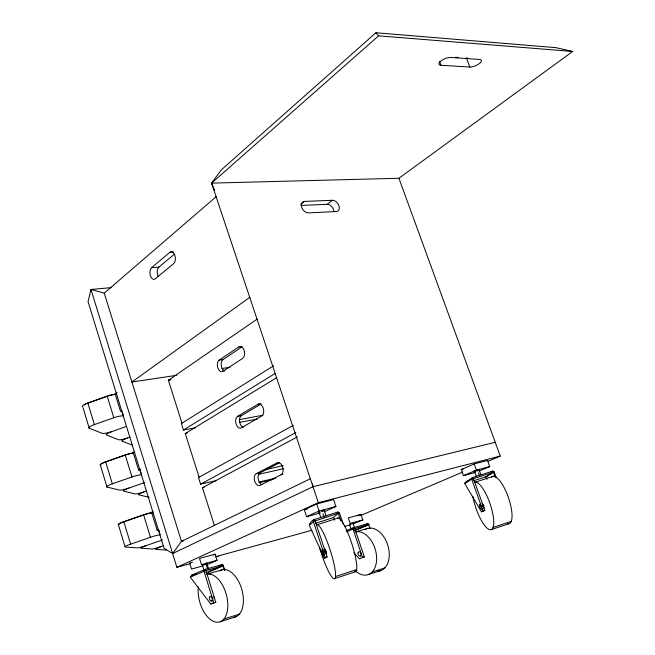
<?xml version="1.0" encoding="UTF-8"?>
<svg xmlns="http://www.w3.org/2000/svg" width="655" height="655" viewBox="0 0 655 655"><rect width="100%" height="100%" fill="white"/><g stroke="black" fill="none" stroke-linecap="round" stroke-linejoin="round"><path stroke-width="0.98" d="M495.082 477.094L493.354 472.058M353.004 528.953L362.567 557.495L364.344 556.889L354.773 528.61A1.335 0.868 74.2 0 0 353.536 527.684L346.208 530.73M464.87 483.578L471.69 479.165L483.054 511.006L481.458 511.784L465.197 484.291L464.886 482.702L472.574 477.601L492.437 471.182A1.498 1.408 53 0 1 494.296 472.149L496.359 477.839M340.698 520.823L338.25 513.176M370.083 528.47L368.708 524.458M353.045 528.962L346.536 531.893M205.662 572.855L223.036 565.486L224.493 570.456M473.639 480.745L485.674 476.84L493.411 472.067M315.571 523.312L333.411 517.556L338.316 513.192M353.16 529.093L368.74 524.483L354.273 530.64M210.754 604.033L213.849 602.813L203.959 571.225A1.474 1.22 68.9 0 1 204.696 569.49L221.791 564.692A1.457 0.835 75.3 0 1 222.995 565.74L204.745 570.931L190.318 577.202L210.754 604.033L215.798 602.142L205.899 570.562A1.474 0.827 75.5 0 0 204.696 569.49L191.432 575.319L190.318 577.202M490.89 472.099L492.437 471.182A1.49 0.467 71.2 0 1 493.354 472.345L471.706 479.182M309.324 525.326C309.094 523.443 314.818 516.836 315.129 520.938L327.107 556.93L324.307 558.248L309.324 525.326L313.86 521.396L338.373 513.217M313.377 521.544L325.273 557.61L324.307 558.248M479.141 470.282L480.958 474.76M111.342 287.643L90.963 289.469L88.048 301.66L164.037 548.235L172.625 553.532L181.476 541.358L310.527 478.674M214.709 190.441L211.565 183.13L221.398 169.809L375.904 32.75L555.956 47.651L572.658 51.475L398.92 178.258L211.565 183.13L318.322 502.663L176.891 567.32L90.963 289.469L104.243 293.137L216.297 196.598M343.236 524.172L339.56 513.192L338.234 513.504L337.538 512.128L314.367 519.546A1.687 1.654 56.7 0 0 313.319 521.658L313.311 521.396M494.337 472.116L493.559 472.165M353.135 529.052L353.004 529.215A1.335 0.991 67.6 0 1 353.536 527.684L367.455 523.771A1.318 0.974 67.5 0 1 368.814 524.753L368.683 524.688A1.318 0.876 74 0 0 367.455 523.771L364.688 524.917M224.87 570.456L223.159 565.584M478.363 470.552L476.914 470.83L479.247 470.134M211.565 183.13L378.606 35.828L572.658 51.475M169.907 252.265A6.288 3.603 84.8 0 1 174.893 255.36A6.288 3.603 84.8 0 1 173.608 263.678L155.21 278.85A6.141 3.447 84.3 0 1 150.445 275.739A6.141 3.447 84.3 0 1 151.632 267.666L169.907 252.265L173.591 252.011M151.632 267.666L158.919 267.093L174.214 254.304M300.71 204.344L304.46 201.429L332.396 200.291A6.239 4.176 54.3 0 1 338.922 205.703A6.239 4.176 54.3 0 1 336.359 211.524L308.456 212.891A6.37 4.339 53.5 0 1 301.693 207.373A6.37 4.339 53.5 0 1 304.46 201.429M301.202 205.424L327.099 204.303L332.396 200.291M249.907 297.231L131.901 382.021L176.432 375.34M257.251 319.034L168.368 380.26L181.975 423.179M238.862 346.88A6.206 3.791 81.8 0 1 244.135 350.392A6.206 3.791 81.8 0 1 242.661 358.383L222.88 371.36A6.067 3.627 81.4 0 1 217.837 367.856A6.067 3.627 81.4 0 1 219.204 360.094L238.862 346.88L241.777 346.479M219.204 360.094L223.06 359.538L241.932 346.896M273.667 365.744L181.394 423.548L183.449 430.032L195.526 427.781M183.449 430.032L275.19 373.407M199.104 477.208L185.267 433.569L276.615 377.698M257.816 404.34A6.263 3.864 79.7 0 1 263.22 408.147A6.263 3.864 79.7 0 1 261.673 416.048L241.294 427.862A6.124 3.693 79.5 0 1 236.127 424.063A6.124 3.693 79.5 0 1 237.56 416.392L257.816 404.34L260.715 403.824M237.56 416.392L241.4 415.688L260.837 404.151M487.001 476.414L488.597 475.481M490.21 474.539L491.831 473.59M293.342 425.316L198.506 477.544L200.594 484.135L216.502 480.574M471.788 479.411L471.723 479.452A1.498 1.425 53.3 0 1 472.574 477.601A1.498 0.442 71.3 0 1 473.467 478.772L484.823 510.36L481.458 511.784M200.594 484.135L295.773 432.587M214.381 525.408L202.452 487.778L297.468 436.828M206.767 563.939L202.436 565.306L203.877 569.924M282.968 474.326L281.036 474.769L260.043 485.371A6.19 3.758 77.4 0 1 254.746 481.278A6.19 3.758 77.4 0 1 256.236 473.696L277.106 462.848L279.038 462.422M256.236 473.696L260.06 472.836L279.218 462.897M325.273 557.61L327.107 556.93M172.625 553.532L312.992 486.706L495.229 442.297M323.799 510.851C324.774 509.975 318.633 512.144 323.324 510.892M353.332 523.247L349.598 524.401L350.007 524.377M320.401 512.988L306.606 516.68L304.305 509.729L316.733 503.957L333.575 499.552L335.917 506.511L324.25 511.784M306.606 516.68L319.083 510.998L335.917 506.511M213.268 555.006L215.094 554.187L217.026 560.303L206.972 564.766M218.287 566.215L221.791 564.692A1.457 1.195 68.7 0 1 222.815 564.921M210.517 571.34L214.152 569.768M215.069 569.367L218.745 567.77M219.671 567.369L222.454 566.157M474.85 472.599L463.445 475.661L461.259 469.545L474.179 463.945L487.517 460.44L489.735 466.565L479.534 470.904M483.054 511.006L484.823 510.36M357.442 515.911L360.962 514.412L362.829 519.898L353.11 523.984M463.445 475.661L476.406 470.126L489.735 466.565M360.766 515.452L462.815 472.026M488.09 461.276L500.264 456.093L398.92 178.258M355.902 530.091L358.301 529.101M359.096 528.765L368.814 524.753M353.864 552.632L359.3 558.74L364.344 556.889M213.849 602.813L215.798 602.142M352.423 528.896L352.988 528.691M82.71 406.681A8.155 1.76 -16.5 0 1 87.811 402.948L107.174 396.07A8.138 1.768 -16.7 0 1 115.509 394.31M88.204 403.095L107.477 396.259M117.188 392.795L115.034 393.565L120.364 410.865L122.166 411.733M170.963 379.335L168.368 380.26L170.39 379.949M120.364 410.865L121.805 410.349M83.005 407.664L89.219 428.206A8.179 1.621 -16.7 0 1 94.385 424.604L113.814 417.734A8.171 1.629 -16.9 0 1 123.549 416.072L122.395 412.339M89.219 428.206L102.254 433.332A7.876 1.506 -16.9 0 0 111.637 431.653L126.456 426.421M111.637 431.653A7.778 1.474 -16.9 0 0 106.601 435.035L118.449 439.693A7.508 1.375 -17.1 0 0 127.316 438.056L130.108 437.073M185.267 433.569L187.019 432.955M144.78 482.522L128.879 488.073A7.95 1.154 -17.3 0 1 119.521 490.104L107.002 487.05L100.379 465.132A8.228 1.384 -17 0 1 105.651 461.759L125.211 454.889A8.22 1.392 -17.2 0 1 133.554 452.9M134.586 451.819L133.129 452.327L138.557 469.946L140.481 470.568M138.557 469.946L140.743 469.185M107.002 487.05A8.261 1.236 -17.2 0 1 112.341 483.824L131.974 476.955A8.245 1.244 -17.3 0 1 141.685 474.916L140.219 470.159M128.879 488.073A7.844 1.122 -17.4 0 0 123.689 491.119L135.053 493.895A7.565 1.048 -17.5 0 0 143.895 491.938L146.712 490.955M202.452 487.778L204.213 487.164M118.146 524.59A8.31 0.991 -17.5 0 1 123.82 521.675L143.584 514.805A8.294 0.999 -17.6 0 1 152.951 512.497M153.033 511.678L151.567 512.185L157.094 530.132L159.108 530.419M157.094 530.132L158.567 529.625M162.481 539.949L146.425 545.5A8.024 0.786 -17.8 0 1 137.091 547.883L125.121 546.974A8.335 0.843 -17.7 0 1 130.632 544.141L150.47 537.28A8.319 0.843 -17.8 0 1 160.156 534.848L158.666 530.01M146.425 545.5A7.917 0.761 -17.8 0 0 141.079 548.186L151.935 549.013A7.631 0.712 -17.9 0 0 160.753 546.728L163.603 545.746M334.59 578.66L355.624 571.659M493.051 527.447L511.26 521.388M491.291 529.6L509.393 523.566M335.491 576.564L356.672 569.531M481.409 509.033L482.088 508.812M322.113 549.873L322.899 549.611M323.398 552.28L326.223 551.354M481.22 506.34L484.053 505.414M466.082 481.548L467.94 480.942M475.178 482.17L493.231 476.316M317.225 524.737L338.209 517.974M220.137 621.792L235.612 616.854M368.192 574.607L380.776 570.595M223.928 619.024L239.443 614.095M372.22 571.921L384.821 567.918M475.309 471.731C470.47 473.197 478.51 469.987 475.162 471.706M359.3 558.74L360.258 558.453M211.557 601.061L212.146 600.881M360.217 556.005L360.692 555.858M222.438 569.727L206.906 574.148A24.743 13.796 74.7 0 1 227.465 600.119A24.743 13.796 74.7 0 1 213.309 621.284A24.743 13.796 74.7 0 1 198.408 586.847M368.184 528.282L355.542 531.876A22.303 14.533 73.2 0 1 376.633 558.715A22.303 14.533 73.2 0 1 355.354 570.89M191.8 575.164L196.549 573.821M203.107 565.838L191.514 569.064L189.606 562.948L192.505 562.154M344.464 526.514L350.286 524.901M217.026 560.303L201.486 564.61L199.546 558.42L215.094 554.187M362.829 519.898L350.179 523.41L348.304 517.859L360.962 514.412M176.891 567.32L190.695 563.537M215.339 556.775L311.968 530.255M461.259 469.545L463.159 469.046M304.305 509.729L307.26 508.951M183.457 540.842L181.476 541.358L104.243 293.137M318.322 502.663L500.264 456.093M319.157 512.497C316.398 513.176 321.916 510.802 319.239 512.333M258.856 482.751L273.274 479.403M259.421 481.924L275.78 478.142M258.422 474.367L283.328 468.734M265.209 469.668L283.107 465.656M239.362 422.393L257.358 419.012M239.787 419.536L262.933 415.229M222.561 370.812L224.567 370.509M221.971 368.511L230.069 367.299M440.971 65.279L469.84 67.056A7.303 2.653 -23.8 0 0 479.386 63.56A7.303 2.653 -23.8 0 0 479.558 59.449L450.673 57.476A7.434 2.792 -23.5 0 0 440.88 61.062A7.434 2.792 -23.5 0 0 440.971 65.279L439.579 61.595M216.183 556.382L218.213 556.513M455.421 57.288L458.41 57.493M152.148 512.922L151.862 512.898A7.058 0.852 -17.6 0 0 149.758 513.184M149.209 497.35L138.844 494.82A7.475 1.023 -17.5 0 1 143.895 491.938M119.513 524.262L119.316 524.205A7.074 0.843 -17.5 0 1 119.439 523.82M121.838 439.382L122.411 441.249L132.326 445.146M375.904 32.75L378.606 35.828M210.075 574.361L208.47 572.061M487.05 479.255L485.674 476.84M334.599 520.185L333.411 517.556M469.84 67.056L466.376 58.033A7.287 2.702 -23.9 0 0 467.76 57.992M477.47 470.093L477.634 470.56M478.469 472.877L479.64 476.119M474.179 463.945L476.406 470.126M474.359 470.855L476.357 476.398M353.004 523.32L354.314 527.193M349.614 524.581L350.924 528.446M323.938 509.508L326.092 515.943M321.883 510.54L322.063 511.072M322.94 513.7L324.176 517.385M316.733 503.957L319.083 510.998M319.01 512.177L320.852 517.687M206.71 562.833L208.74 569.301M205.826 563.513L207.455 568.712M107.174 396.07L113.814 417.734M125.211 454.889L131.974 476.955M143.584 514.805L150.47 537.28M87.811 402.948L94.385 424.604M105.651 461.759L112.341 483.824M123.82 521.675L130.632 544.141M118.375 524.655L124.827 546.008M312.476 483.881L312.992 486.706M122.411 441.249A7.418 1.343 -17.1 0 1 127.316 438.056M160.753 546.728A7.541 0.696 -17.9 0 0 155.554 549.283L165.453 550.036A7.279 0.655 -18 0 0 166.607 549.905M149.021 513.348A7.058 0.852 -17.6 0 0 144.755 514.568L123.312 522.019A7.074 0.843 -17.5 0 0 119.709 523.623M127.275 454.439A6.992 1.179 -17.2 0 0 126.399 454.717L105.168 462.168A7.009 1.179 -17 0 0 103.67 462.782M128.151 454.185A6.992 1.179 -17.2 0 1 129.854 453.759M130.648 453.587A6.992 1.179 -17.2 0 1 133.121 453.301M101.386 464.133A7.009 1.179 -17 0 1 102 463.65M102.467 463.372A7.009 1.179 -17 0 1 103.023 463.085M108.37 395.956A6.935 1.506 -16.7 0 1 110.114 395.448M110.973 395.235A6.935 1.506 -16.7 0 1 113.34 394.818M84.249 404.978A6.943 1.498 -16.5 0 1 84.7 404.675M85.248 404.364A6.943 1.498 -16.5 0 1 85.879 404.045M86.583 403.726A6.943 1.498 -16.5 0 1 87.352 403.415M277.106 462.848A6.329 3.93 77.5 0 1 282.657 466.974A6.329 3.93 77.5 0 1 281.036 474.769M261.902 484.561A6.173 3.758 77.4 0 1 258.185 478.83A6.173 3.758 77.4 0 1 260.06 472.836M224.87 371.082A6.051 3.635 81.4 0 1 221.316 365.752A6.051 3.635 81.4 0 1 223.06 359.538M243.226 427.322A6.108 3.701 79.4 0 1 239.591 421.795A6.108 3.701 79.4 0 1 241.4 415.688M481.974 503.58A2.505 0.737 70.9 0 1 483.488 505.586A2.505 0.737 70.9 0 1 483.677 508.288M482.457 505.562A2.505 0.737 70.9 0 1 482.702 506.233M474.425 482.44A25.062 7.385 70.9 0 1 491.013 506.765A25.062 7.385 70.9 0 1 488.515 529.166A25.062 7.385 70.9 0 1 472.869 496.351M491.758 477.143A24.988 7.737 70.8 0 1 508.526 497.939A24.988 7.737 70.8 0 1 507.65 523.64M337.44 512.128A1.687 1.646 55.3 0 1 339.544 513.217M324.659 549.234A2.833 0.467 72.1 0 1 326.174 551.821A2.833 0.467 72.1 0 1 326.125 554.032M323.84 549.381A2.833 0.467 72.1 0 1 324.299 550.061M324.577 550.667A2.833 0.467 72.1 0 1 325.469 553.59M316.39 525.441A28.337 4.708 72.1 0 1 329.874 549.16A28.337 4.708 72.1 0 1 334.042 578.725A28.337 4.708 72.1 0 1 319.46 547.171M337.685 518.179A28.239 5.183 71.9 0 1 352.234 544.968A28.239 5.183 71.9 0 1 354.396 571.512M365.269 529.453A22.098 14.574 73 0 1 387.916 545.582A22.098 14.574 73 0 1 377.665 571.16M223.093 565.208A1.457 1.195 68.7 0 1 223.38 565.756M213.767 596.869A2.473 1.375 74.7 0 1 214.234 598.326M219.662 570.898A24.489 13.894 74.5 0 1 241.49 588.362A24.489 13.894 74.5 0 1 234.154 617.231M158.273 276.476A6.116 3.455 84.3 0 1 158.919 267.093M327.099 204.303A6.206 4.176 54.3 0 1 333.952 211.123M479.509 505.373A2.505 0.737 70.9 0 0 481.261 509.058A2.505 0.737 70.9 0 0 480.917 505.611A2.505 0.737 70.9 0 0 479.509 505.373M322.113 550.986A2.833 0.467 72.1 0 0 323.799 555.243A2.833 0.467 72.1 0 0 323.095 551.436A2.833 0.467 72.1 0 0 322.113 550.986M358.015 552.885A2.235 1.449 73.2 0 0 359.939 556.062A2.235 1.449 73.2 0 0 360.561 552.714A2.235 1.449 73.2 0 0 358.015 552.885M209.371 597.532A2.481 1.375 74.7 0 0 211.295 601.118A2.481 1.375 74.7 0 0 211.802 597.45A2.481 1.375 74.7 0 0 209.371 597.532"/></g></svg>
